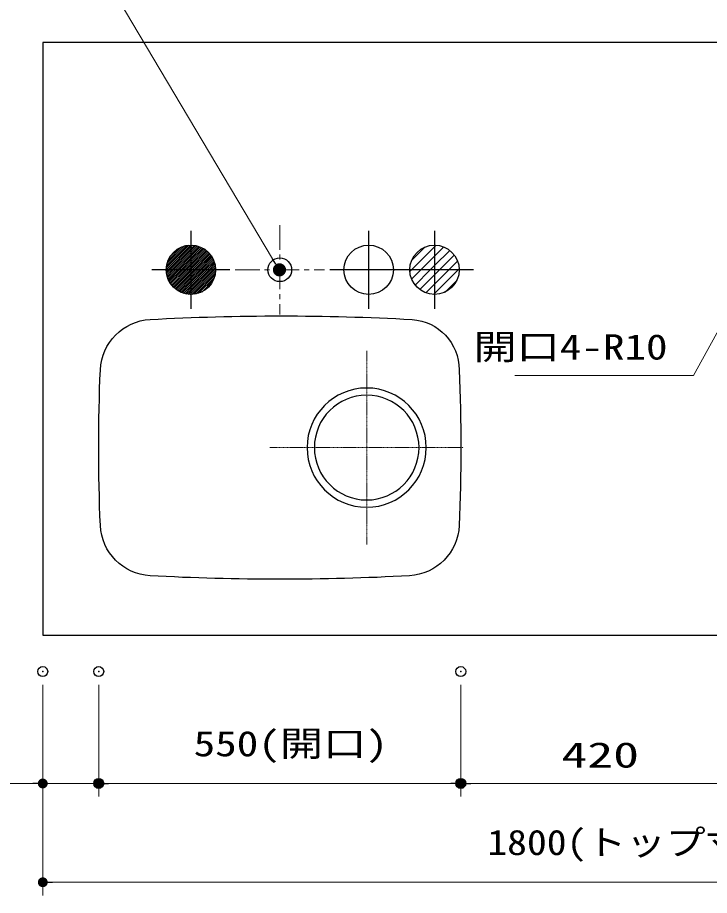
# Model space of a CAD drawing. Units: millimetres, scale not verified. Extents: x -9797 to 9797, y -4555 to 4555.
# Drawn here: x -7762 to -6711, y 590 to 1923 of the extents above; entities that cross this region are included whole.
import ezdxf
from ezdxf.enums import TextEntityAlignment as Align

# ---------------------------------------------------------------- set-up
doc = ezdxf.new("R2010")
doc.units = ezdxf.units.MM
doc.header["$LTSCALE"] = 30
doc.header["$PDMODE"] = 32
doc.header["$PDSIZE"] = 15
doc.linetypes.add('USER2', pattern=[2, 1.25, -0.25, 0.25, -0.25])
for name, color, linetype, lineweight in [('0-0_0', 7, 'Continuous', 25), ('0-1_細線ﾚｲﾔｰ', 91, 'Continuous', 5), ('0-2_1', 7, 'Continuous', 25), ('0-3_寸法ﾚｲﾔｰ', 30, 'Continuous', 13), ('0-4_DEFPOINTS', 7, 'Continuous', 25)]:
    doc.layers.add(name, color=color, linetype=linetype, lineweight=lineweight)
doc.styles.add('ＭＳ ゴシック', font='')
doc.styles.get('ＭＳ ゴシック').set_extended_font_data('MS Gothic')

# ---------------------------------------------------------------- blocks, each defined once
blk = doc.blocks.new('_DOT')
at = {"layer": '0-0_0', "color": 30}
blk.add_line((-15, 0), (-30, 0), dxfattribs=at)
for points in [[(0, 0), (-15, 0), (-14.88, 1.88)], [(0, 0), (-14.88, -1.88), (-15, 0)], [(0, 0), (-14.88, 1.88), (-14.53, 3.73)], [(0, 0), (-14.53, -3.73), (-14.88, -1.88)], [(0, 0), (-14.53, 3.73), (-13.95, 5.52)], [(0, 0), (-13.95, -5.52), (-14.53, -3.73)], [(0, 0), (-13.95, 5.52), (-13.14, 7.23)], [(0, 0), (-13.14, -7.23), (-13.95, -5.52)], [(0, 0), (-13.14, 7.23), (-12.14, 8.82)], [(0, 0), (-12.14, -8.82), (-13.14, -7.23)], [(0, 0), (-12.14, 8.82), (-10.93, 10.27)], [(0, 0), (-10.93, -10.27), (-12.14, -8.82)], [(0, 0), (-10.93, 10.27), (-9.56, 11.56)], [(0, 0), (-9.56, -11.56), (-10.93, -10.27)], [(0, 0), (-9.56, 11.56), (-8.04, 12.66)], [(0, 0), (-8.04, -12.66), (-9.56, -11.56)], [(0, 0), (-8.04, 12.66), (-6.39, 13.57)], [(0, 0), (-6.39, -13.57), (-8.04, -12.66)], [(0, 0), (-6.39, 13.57), (-4.64, 14.27)], [(0, 0), (-4.64, -14.27), (-6.39, -13.57)], [(0, 0), (-4.64, 14.27), (-2.81, 14.73)], [(0, 0), (-2.81, -14.73), (-4.64, -14.27)], [(0, 0), (-2.81, 14.73), (-0.94, 14.97)], [(0, 0), (-0.94, -14.97), (-2.81, -14.73)], [(0, 0), (-0.94, 14.97), (0.94, 14.97)], [(0, 0), (0.94, -14.97), (-0.94, -14.97)], [(0, 0), (0.94, 14.97), (2.81, 14.73)], [(0, 0), (2.81, 14.73), (4.64, 14.27)], [(0, 0), (4.64, 14.27), (6.39, 13.57)], [(0, 0), (6.39, 13.57), (8.04, 12.66)], [(0, 0), (8.04, 12.66), (9.56, 11.56)], [(0, 0), (9.56, 11.56), (10.93, 10.27)], [(0, 0), (10.93, 10.27), (12.14, 8.82)], [(0, 0), (12.14, 8.82), (13.14, 7.23)], [(0, 0), (13.14, 7.23), (13.95, 5.52)], [(0, 0), (13.95, 5.52), (14.53, 3.73)], [(0, 0), (14.53, 3.73), (14.88, 1.88)], [(0, 0), (14.88, 1.88), (15, 0)], [(0, 0), (2.81, -14.73), (0.94, -14.97)], [(0, 0), (4.64, -14.27), (2.81, -14.73)], [(0, 0), (6.39, -13.57), (4.64, -14.27)], [(0, 0), (8.04, -12.66), (6.39, -13.57)], [(0, 0), (9.56, -11.56), (8.04, -12.66)], [(0, 0), (10.93, -10.27), (9.56, -11.56)], [(0, 0), (12.14, -8.82), (10.93, -10.27)], [(0, 0), (13.14, -7.23), (12.14, -8.82)], [(0, 0), (13.95, -5.52), (13.14, -7.23)], [(0, 0), (14.53, -3.73), (13.95, -5.52)], [(0, 0), (14.88, -1.88), (14.53, -3.73)], [(0, 0), (15, 0), (14.88, -1.88)]]:
    blk.add_solid(points, dxfattribs=at)
blk = doc.blocks.new('A$C5C1B3688')
at = {"layer": '0-0_0', "color": 1}
for p, q in [((0, 1773.4), (0, -1773.4)), ((-1125, 1.7), (-1.7, 1125)), ((-1121.4, 90.2), (-90.2, 1121.4)), ((-1109.3, 187.1), (-187.1, 1109.3)), ((-1085.4, 295.9), (-295.9, 1085.4)), ((-1042, 424.2), (-424.2, 1042)), ((-952.8, 598.2), (-598.2, 952.8)), ((0, 617.6), (424.3, 1041.9)), ((0, 532.8), (483.2, 1015.9)), ((0, 447.9), (539.4, 987.3)), ((0, 363), (593, 956)), ((0, 278.2), (644.1, 922.3)), ((0, 193.3), (692.9, 886.3)), ((0, 108.5), (739.4, 847.9)), ((0, 23.6), (783.6, 807.2)), ((-617.6, 0), (0, 617.6)), ((-532.8, 0), (0, 532.8)), ((-447.9, 0), (0, 447.9)), ((61.2, 0), (825.5, 764.3)), ((146.1, 0), (865.2, 719.1)), ((230.9, 0), (902.5, 671.6)), ((315.8, 0), (937.6, 621.8)), ((400.6, 0), (970.2, 569.5)), ((485.5, 0), (1000.3, 514.8)), ((570.3, 0), (1027.8, 457.5)), ((1773.4, 0), (-1773.4, 0)), ((-1122.1, -80.3), (-1041.9, 0)), ((-1114, -157), (-957, 0)), ((-1101.4, -229.2), (-872.2, 0)), ((-1084.9, -297.6), (-787.3, 0)), ((-1065, -362.5), (-702.5, 0)), ((-1041.9, -424.3), (-617.6, 0)), ((-1015.9, -483.2), (-532.8, 0)), ((-987.3, -539.4), (-447.9, 0)), ((-956, -593), (-363, 0)), ((-922.3, -644.1), (-278.2, 0)), ((-886.3, -692.9), (-193.3, 0)), ((-847.9, -739.4), (-108.5, 0)), ((-807.2, -783.6), (-23.6, 0)), ((-363, 0), (0, 363)), ((-278.2, 0), (0, 278.2)), ((-193.3, 0), (0, 193.3)), ((-108.5, 0), (0, 108.5)), ((-23.6, 0), (0, 23.6)), ((0, -1079.4), (1079.4, 0)), ((0, -994.6), (994.6, 0)), ((0, -909.7), (909.7, 0)), ((0, -824.9), (824.9, 0)), ((0, -740), (740, 0)), ((0, -655.2), (655.2, 0)), ((0, -570.3), (570.3, 0)), ((0, -485.5), (485.5, 0)), ((0, -400.6), (400.6, 0)), ((0, -315.8), (315.8, 0)), ((0, -230.9), (230.9, 0)), ((0, -146.1), (146.1, 0)), ((0, -61.2), (61.2, 0)), ((655.2, 0), (1052.5, 397.3)), ((740, 0), (1074.2, 334.2)), ((824.9, 0), (1092.7, 267.8)), ((909.7, 0), (1107.5, 197.7)), ((994.6, 0), (1118.2, 123.6)), ((1079.4, 0), (1124.1, 44.7)), ((-764.3, -825.5), (0, -61.2)), ((-719.1, -865.2), (0, -146.1)), ((-671.6, -902.5), (0, -230.9)), ((-621.8, -937.6), (0, -315.8)), ((40, -1124.3), (1124.3, -40)), ((131.9, -1117.2), (1117.2, -131.9)), ((233.5, -1100.5), (1100.5, -233.5)), ((349.5, -1069.3), (1069.3, -349.5)), ((-569.5, -970.2), (0, -400.6)), ((-514.8, -1000.3), (0, -485.5)), ((-457.5, -1027.8), (0, -570.3)), ((-397.3, -1052.5), (0, -655.2)), ((-334.2, -1074.2), (0, -740)), ((492, -1011.7), (1011.7, -492)), ((750.4, -838.2), (838.2, -750.4)), ((-267.8, -1092.7), (0, -824.9)), ((-197.7, -1107.5), (0, -909.7)), ((-123.6, -1118.2), (0, -994.6)), ((-44.7, -1124.1), (0, -1079.4))]:
    blk.add_line(p, q, dxfattribs=at)
for points in [[(-1041.9, 0), (0, 1041.9), (80.3, 1122.1)], [(-957, 0), (0, 957), (157, 1114)], [(-872.2, 0), (0, 872.2), (229.2, 1101.4)], [(-787.3, 0), (0, 787.3), (297.6, 1084.9)], [(-702.5, 0), (0, 702.5), (362.5, 1065)]]:
    blk.add_lwpolyline(points, dxfattribs=at)
blk.add_circle((0, 0), 1125, dxfattribs=at)
blk = doc.blocks.new('A$C5C1B36F0')
at = {"layer": '0-0_0', "color": 1}
for p, q in [((0, 1773.4), (0, -1773.4)), ((-1042, 424.2), (-424.2, 1042)), ((0, 617.6), (424.3, 1041.9)), ((0, 193.3), (692.9, 886.3)), ((-617.6, 0), (0, 617.6)), ((230.9, 0), (902.5, 671.6)), ((1773.4, 0), (-1773.4, 0)), ((-1122.1, -80.3), (-1041.9, 0)), ((-1041.9, -424.3), (-617.6, 0)), ((-886.3, -692.9), (-193.3, 0)), ((-193.3, 0), (0, 193.3)), ((0, -1079.4), (1079.4, 0)), ((0, -655.2), (655.2, 0)), ((0, -230.9), (230.9, 0)), ((655.2, 0), (1052.5, 397.3)), ((1079.4, 0), (1124.1, 44.7)), ((-671.6, -902.5), (0, -230.9)), ((-397.3, -1052.5), (0, -655.2)), ((492, -1011.7), (1011.7, -492)), ((750.4, -838.2), (838.2, -750.4)), ((-44.7, -1124.1), (0, -1079.4))]:
    blk.add_line(p, q, dxfattribs=at)
blk.add_lwpolyline([(-1041.9, 0), (0, 1041.9), (80.3, 1122.1)], dxfattribs=at)
blk.add_circle((0, 0), 1125, dxfattribs=at)
blk = doc.blocks.new('A$C5C1B3719')
at = {"layer": '0-0_0', "color": 1}
for p, q in [((0, 1773.4), (0, -1773.4)), ((1773.4, 0), (-1773.4, 0))]:
    blk.add_line(p, q, dxfattribs=at)
blk.add_circle((0, 0), 1125, dxfattribs=at)
blk = doc.blocks.new('A$C61E904BE')
at = {"layer": '0-1_細線ﾚｲﾔｰ', "linetype": 'USER2', "lineweight": 9}
for p, q in [((0, -4409.3), (0, 4409.3)), ((4409.3, 0), (-4409.3, 0))]:
    blk.add_line(p, q, dxfattribs=at)
at = {"layer": '0-2_1'}
for radius in [2715, 2385]:
    blk.add_circle((0, 0), radius, dxfattribs=at)
for centre, radius, start, end in [((3900, -104202.9), 110202.9, 86.89529, 93.10471), ((-1921.6, 3549.3), 2293.7, 93.67776, 180.1549), ((9737.4, 3441.8), 2400, 2.41742, 86.86378), ((79710, 0), 84000, 177.58258, 182.41742), ((-71790, 0), 84000, 357.58258, 2.41742), ((-1817.4, -3441.8), 2400, 182.41742, 266.86378), ((9737.4, -3441.8), 2400, 273.13622, 357.58258), ((3960, 102000), 108000, 266.86378, 273.13622)]:
    blk.add_arc(centre, radius, start, end, dxfattribs=at)
blk = doc.blocks.new('MUJI\u3000W1800 Ｌシンク\u3000平面図')
at = {"layer": '0-0_0'}
blk.add_blockref('A$C61E904BE', (6840, 8550), dxfattribs=at)

msp = doc.modelspace()

# ---------------------------------------------------------------- linework, layer by layer
at = {"layer": '0-0_0'}
msp.add_lwpolyline([(-7723.56, 985), (-5923.56, 985), (-5923.56, 1885), (-7723.56, 1885)], close=True, dxfattribs=at)
at = {"layer": '0-1_細線ﾚｲﾔｰ', "linetype": 'USER2', "lineweight": 9}
for p, q in [((-7363.56, 1608), (-7363.56, 1472)), ((-7431.56, 1540), (-7295.56, 1540))]:
    msp.add_line(p, q, dxfattribs=at)
at = {"layer": '0-2_1'}
msp.add_circle((-7363.56, 1540), 18, dxfattribs=at)
at = {"layer": '0-3_寸法ﾚｲﾔｰ'}
for p, q in [((-7723.56, 910), (-7723.56, 740)), ((-7723.56, 910), (-7723.56, 590)), ((-7638.56, 910), (-7638.56, 740)), ((-7638.56, 910), (-7638.56, 740)), ((-7088.56, 910), (-7088.56, 740)), ((-7088.56, 910), (-7088.56, 740)), ((-7723.56, 760), (-7858.32, 760)), ((-7738.56, 760), (-7753.56, 760)), ((-7723.56, 760), (-7638.56, 760)), ((-7623.56, 760), (-7608.56, 760)), ((-7623.56, 760), (-7103.56, 760)), ((-7073.56, 760), (-6683.56, 760)), ((-7708.56, 610), (-5938.56, 610))]:
    msp.add_line(p, q, dxfattribs=at)
for points in [[(-7906.58, 1951.29), (-7608.84, 1951.29), (-7374.86, 1556.75)], [(-7006.75, 1379.57), (-6735.26, 1379.57), (-6680.6, 1478.46)]]:
    msp.add_lwpolyline(points, dxfattribs=at)
at = {"layer": '0-4_DEFPOINTS'}
for p in [(-7723.56, 930), (-7638.56, 930), (-7088.56, 930), (-7638.56, 760), (-7088.56, 760)]:
    msp.add_point(p, dxfattribs=at)

# ---------------------------------------------------------------- block references
at = {"layer": '0-0_0', "xscale": 0.03333333, "yscale": 0.03333333}
for name, p in [('A$C5C1B3688', (-7498.56, 1540)), ('A$C5C1B3719', (-7228.56, 1540)), ('A$C5C1B36F0', (-7128.56, 1540))]:
    msp.add_blockref(name, p, dxfattribs=at)
at = {"layer": '0-2_1', "xscale": -0.03333333, "yscale": 0.03333333}
msp.add_blockref('MUJI\u3000W1800 Ｌシンク\u3000平面図', (-7003.56, 985), dxfattribs=at)
at = {"layer": '0-3_寸法ﾚｲﾔｰ'}
for p, xscale, yscale, rotation in [((-7364.03, 1539.94), 0.6666667, 0.6666667, 302.77086), ((-7638.56, 760), 0.5, 0.5, 180), ((-7638.56, 760), 0.5, 0.5, 180), ((-7088.56, 760), 0.5, 0.5, 180), ((-7723.56, 610), 0.5, 0.5, 180)]:
    msp.add_blockref('_DOT', p, dxfattribs=dict(at, xscale=xscale, yscale=yscale, rotation=rotation))
at = {"layer": '0-3_寸法ﾚｲﾔｰ', "xscale": 0.5, "yscale": 0.5}
for p in [(-7723.56, 760), (-7088.56, 760)]:
    msp.add_blockref('_DOT', p, dxfattribs=at)

# ---------------------------------------------------------------- texts
at = {"layer": '0-3_寸法ﾚｲﾔｰ', "color": 7, "style": 'ＭＳ ゴシック', "width": 1.25}
msp.add_text('開口4-R10', height=38.48, dxfattribs=at).set_placement((-7069.35, 1392.16), align=Align.BOTTOM_LEFT)
at = {"layer": '0-3_寸法ﾚｲﾔｰ', "style": 'ＭＳ ゴシック'}
for s, height, width, p in [('550(開口)', 38.49, 1.25, (-7494.42, 789.74)), ('420', 38.49, 1.5, (-6935.7, 772.6)), ('1800(トップ寸法)', 38.48, 1.15, (-7048.32, 639.74))]:
    msp.add_text(s, height=height, dxfattribs=dict(at, width=width)).set_placement(p, align=Align.BOTTOM_LEFT)

doc.saveas('drawing.dxf')
